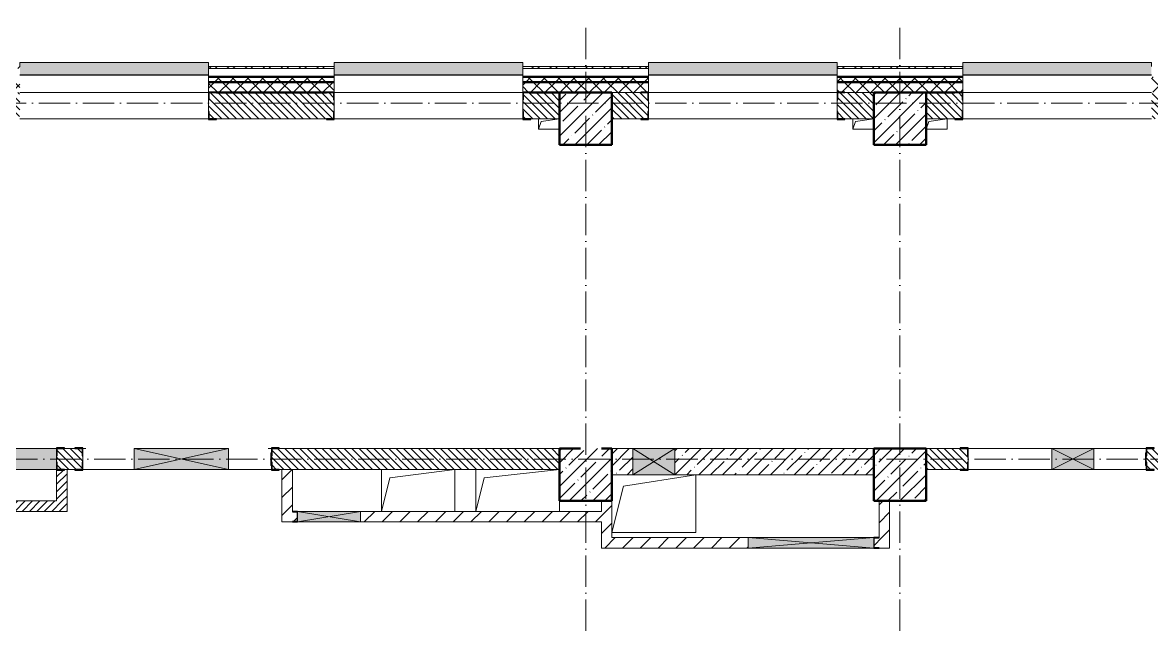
# Model space of a CAD drawing. Header units: millimetres. Extents: x -213536 to 1564669, y -45299 to 942238.
# Drawn here: x 187654 to 198429, y 463417 to 469166 of the extents above; entities that cross this region are included whole.
import ezdxf

# ---------------------------------------------------------------- set-up
doc = ezdxf.new("R2010")
doc.units = ezdxf.units.MM
doc.linetypes.add('50_200_ШТРИХ_1Т_ш5_п1_п1_', pattern=[700, 500, -100, 0, -100])
for name, color, linetype, lineweight in [('A-DETL-GENF-OTLN', 7, 'Continuous', 9), ('A-FLOR-____-OTLN', 7, 'Continuous', 9), ('A-GENM-____-MCUT', 7, 'Continuous', 25), ('A-GENM-____-OTLN', 7, 'Continuous', 9), ('A-GENM-____-OTLN-1', 7, 'Continuous', 25), ('A-GLAZ-____-OTLN', 7, 'Continuous', 9), ('A-WALL-____-MCUT-1', 7, 'Continuous', 9), ('A-WALL-____-MCUT-2', 7, 'Continuous', 50), ('A-WALL-____-MCUT-3', 7, 'Continuous', 9), ('A-WALL-____-OTLN', 7, 'Continuous', 9), ('A-WALL-____-PATT-1', 7, 'Continuous', 9), ('A-WALL-FNSH-MCUT-1', 7, 'Continuous', 9), ('I-WALL-____-OTLN', 7, 'Continuous', 9), ('S-COLS-____-MCUT', 7, 'Continuous', 50), ('S-COLS-____-OTLN', 7, 'Continuous', 9), ('S-GRID-____-OTLN-1', 7, '50_200_ШТРИХ_1Т_ш5_п1_п1_', 9)]:
    doc.layers.add(name, color=color, linetype=linetype, lineweight=lineweight)
doc.layers.add('A-GLAZ-____-OTLN-1', color=7, linetype='Continuous', lineweight=9, true_color=0xc0c0c0)
pattern_1 = [(45, (142429.06, 459015.94), (-70.71068, 70.71068), []), (135, (142429.06, 459015.94), (-70.71068, -70.71068), [])]
pattern_2 = [(45, (142429.06, 459015.94), (-114.04925, 114.04925), []), (45, (142543.1, 459015.94), (-114.04925, 114.04925), [201.612, -40.322, 3.353, -36.97])]
pattern_3 = [(45, (142429.06, 459015.94), (-84.85281, 84.85281), [])]
pattern_4 = [(135, (142429.057, 459015.94), (-35.35534, -35.35534), [])]
pattern_5 = [(45, (142429.057, 459015.94), (-35.35534, 35.35534), [])]

# ---------------------------------------------------------------- blocks, each defined once
blk = doc.blocks.new('BSC_Колонна _Прямоугольная - 500х500-V65-АР1_План отверстий 3 этажа в осях 1-64_А-ГГ')
at = {"layer": 'S-COLS-____-OTLN'}
h = blk.add_hatch(dxfattribs=at)
h.set_pattern_fill('FP_102', color=256, style=0, pattern_type=2)
h.set_pattern_definition([(45, (-50600, -5831.04), (-114.04925, 114.04925), []), (45, (-50485.95, -5831.04), (-114.04925, 114.04925), [201.613, -40.323, 3.353, -36.97])])
h.paths.add_polyline_path([(-250, -250), (250, -250), (250, 250), (-250, 250)], flags=0)
at = {"layer": 'S-COLS-____-MCUT'}
for p, q in [((-50, 250), (-250, 250)), ((-250, 250), (-250, -250)), ((250, 250), (150, 250)), ((250, -250), (250, 250)), ((-250, -250), (250, -250))]:
    blk.add_line(p, q, dxfattribs=at)
blk = doc.blocks.new('BSC_Колонна _Прямоугольная - 500х500-V67-АР1_План отверстий 3 этажа в осях 1-64_А-ГГ')
at = {"layer": 'S-COLS-____-OTLN'}
h = blk.add_hatch(dxfattribs=at)
h.set_pattern_fill('FP_104', color=256, style=0, pattern_type=2)
h.set_pattern_definition([(45, (-53600, -5831.04), (-114.04925, 114.04925), []), (45, (-53485.95, -5831.04), (-114.04925, 114.04925), [201.613, -40.323, 3.353, -36.97])])
h.paths.add_polyline_path([(-250, -250), (250, -250), (250, 250), (-250, 250)], flags=0)
at = {"layer": 'S-COLS-____-MCUT'}
for p, q in [((250, 250), (-250, 250)), ((-250, 250), (-250, -250)), ((250, -250), (250, 250)), ((-250, -250), (250, -250))]:
    blk.add_line(p, q, dxfattribs=at)
blk = doc.blocks.new('BSC_Колонна _Прямоугольная - 500х500-V136-АР1_План отверстий 3 этажа в осях 1-64_А-ГГ')
at = {"layer": 'S-COLS-____-OTLN'}
h = blk.add_hatch(dxfattribs=at)
h.set_pattern_fill('FP_159', color=256, style=0, pattern_type=2)
h.set_pattern_definition([(45, (-53600, -9231.04), (-114.04925, 114.04925), []), (45, (-53485.95, -9231.04), (-114.04925, 114.04925), [201.613, -40.323, 3.353, -36.97])])
h.paths.add_polyline_path([(-250, -250), (250, -250), (250, 250), (-250, 250), (-250, 103)], flags=0)
at = {"layer": 'S-COLS-____-MCUT'}
for p, q in [((250, 250), (-250, 250)), ((-250, 250), (-250, -250)), ((250, -250), (250, 250)), ((-250, -250), (250, -250))]:
    blk.add_line(p, q, dxfattribs=at)
blk = doc.blocks.new('Фахверк_СКБ_Уголок - 250_2700-27497298-АР1_План отверстий 3 этажа в осях 1-64_А-ГГ')
at = {"layer": 'A-GENM-____-MCUT'}
for p, q in [((200, 181), (125, 181)), ((125, 181), (125, 106)), ((131, 106), (131, 175)), ((131, 175), (200, 175)), ((200, 175), (200, 181)), ((125, 106), (131, 106)), ((131, -6), (125, -6)), ((125, -6), (125, -81)), ((125, -81), (200, -81)), ((131, -75), (131, -6)), ((200, -75), (131, -75)), ((200, -81), (200, -75))]:
    blk.add_line(p, q, dxfattribs=at)
blk = doc.blocks.new('Фахверк_СКБ_Уголок - 200_3960-28268576-АР1_План отверстий 3 этажа в осях 1-64_А-ГГ')
at = {"layer": 'A-GENM-____-MCUT'}
for p, q in [((200, 156), (125, 156)), ((125, 156), (125, 81)), ((131, 81), (131, 150)), ((131, 150), (200, 150)), ((200, 150), (200, 156)), ((125, 81), (131, 81)), ((131, 19), (125, 19)), ((125, 19), (125, -56)), ((131, -50), (131, 19)), ((125, -56), (200, -56)), ((200, -50), (131, -50)), ((200, -56), (200, -50))]:
    blk.add_line(p, q, dxfattribs=at)
blk = doc.blocks.new('154_Стойка_СКБ_Уголок - СМ-2480_200-28346303-АР1_План отверстий 3 этажа в осях 1-64_А-ГГ')
at = {"layer": 'A-GENM-____-MCUT'}
for p, q in [((125, 156), (125, 81)), ((200, 156), (125, 156)), ((131, 81), (131, 150)), ((131, 150), (200, 150)), ((200, 150), (200, 156)), ((125, 81), (131, 81)), ((131, 19), (125, 19)), ((125, 19), (125, -56)), ((131, -50), (131, 19)), ((125, -56), (200, -56)), ((200, -50), (131, -50)), ((200, -56), (200, -50))]:
    blk.add_line(p, q, dxfattribs=at)
blk = doc.blocks.new('Стойка_Влож_Полоса боковая - Полоса-28213942-АР1_План отверстий 3 этажа в осях 1-64_А-ГГ')
at = {"layer": 'A-GENM-____-OTLN'}
for p, q in [((-5, 60), (0, 60)), ((-5, -60), (-5, 60)), ((0, 31), (0, -31)), ((0, -60), (-5, -60))]:
    blk.add_line(p, q, dxfattribs=at)
blk = doc.blocks.new('AR_Отверстие Ниша - Лючок-32404390-АР1_План отверстий 3 этажа в осях 1-64_А-ГГ')
at = {"layer": 'A-GLAZ-____-OTLN'}
blk.add_hatch(color=256, dxfattribs=at).paths.add_polyline_path([(-200, 100), (-200, -100), (200, -100), (200, 100)], flags=0)
for p, q in [((200, 100), (-200, 100)), ((-200, 31), (-200, -31)), ((200, -100), (200, 100)), ((-200, -100), (200, -100))]:
    blk.add_line(p, q, dxfattribs=at)
blk = doc.blocks.new('Фахверк_СКБ_Уголок - 200_3960_зеркало-28268689-АР1_План отверстий 3 этажа в осях 1-64_А-ГГ')
at = {"layer": 'A-GENM-____-MCUT'}
for p, q in [((200, 156), (125, 156)), ((125, 156), (125, 81)), ((131, 81), (131, 150)), ((131, 150), (200, 150)), ((200, 150), (200, 156)), ((125, 81), (131, 81)), ((131, 19), (125, 19)), ((125, 19), (125, -56)), ((131, -50), (131, 19)), ((125, -56), (200, -56)), ((200, -50), (131, -50)), ((200, -56), (200, -50))]:
    blk.add_line(p, q, dxfattribs=at)
blk = doc.blocks.new('AR_Отверстие прямоугольное _в плите_ - AR_Отверстие прямоугольное _в плите_-V180-АР1_План отверстий 3 этажа в осях 1-64_А-ГГ')
at = {"layer": 'A-GENM-____-OTLN'}
for p, q in [((-100, 50), (-100, -50)), ((-100, -50), (-75, 25)), ((-75, 25), (100, 50)), ((-100, -50), (100, -50))]:
    blk.add_line(p, q, dxfattribs=at)
blk = doc.blocks.new('AR_Отверстие прямоугольное _в плите_ - AR_Отверстие прямоугольное _в плите_-V181-АР1_План отверстий 3 этажа в осях 1-64_А-ГГ')
at = {"layer": 'A-GENM-____-OTLN'}
for p, q in [((-100, -50), (-75, 25)), ((-75, 25), (100, 50)), ((100, -50), (100, 50)), ((-100, -50), (100, -50))]:
    blk.add_line(p, q, dxfattribs=at)
blk = doc.blocks.new('AR_Отверстие прямоугольное _в плите_ - AR_Отверстие прямоугольное _в плите_-30552808-АР1_План отверстий 3 этажа в осях 1-64_А-ГГ')
at = {"layer": 'A-GENM-____-OTLN'}
for p, q in [((-290, 165), (400, 275)), ((400, -275), (400, 275)), ((-400, -275), (-290, 165)), ((-400, -275), (400, -275))]:
    blk.add_line(p, q, dxfattribs=at)
blk = doc.blocks.new('AR_Отверстие прямоугольное _в плите_ - AR_Отверстие прямоугольное _в плите_-30552525-АР1_План отверстий 3 этажа в осях 1-64_А-ГГ')
at = {"layer": 'A-GENM-____-OTLN'}
for p, q in [((-350, 200), (-350, -200)), ((-350, -200), (-270, 120)), ((-270, 120), (350, 200)), ((350, -200), (350, 200))]:
    blk.add_line(p, q, dxfattribs=at)
blk = doc.blocks.new('AR_Отверстие прямоугольное _в плите_ - AR_Отверстие прямоугольное _в плите_-V195-АР1_План отверстий 3 этажа в осях 1-64_А-ГГ')
at = {"layer": 'A-GENM-____-OTLN'}
for p, q in [((-400, 200), (-400, -200)), ((-400, -200), (-320, 120)), ((-320, 120), (400, 200)), ((400, -200), (400, -100))]:
    blk.add_line(p, q, dxfattribs=at)
blk = doc.blocks.new('AR_Отверстие прямоугольное _в стене__БезПР - AR_Отверстие прямоугольное _в стене__БезПР-30578434-АР1_План отверстий 3 этажа в осях 1-64_А-ГГ')
at = {"layer": 'A-GLAZ-____-OTLN-1'}
blk.add_hatch(color=256, dxfattribs=at).paths.add_polyline_path([(200, 125), (-200, 125), (-200, -125), (200, -125)], flags=0)
at = {"layer": 'A-DETL-GENF-OTLN'}
for p, q in [((-200, -125), (-200, 125)), ((-200, 125), (200, 125)), ((200, 125), (-200, -125)), ((-200, 125), (200, -125)), ((200, 125), (-200, 125)), ((-200, 125), (-200, -125)), ((200, 125), (200, -125)), ((200, -125), (200, 125)), ((200, -125), (-200, -125)), ((-200, -125), (200, -125))]:
    blk.add_line(p, q, dxfattribs=at)
at = {"layer": 'A-GLAZ-____-OTLN'}
blk.add_line((200, 125), (-200, 125), dxfattribs=at)
blk = doc.blocks.new('Отлив_СКБ - Отлив витража_120_НВФ-31885687-АР1_План отверстий 3 этажа в осях 1-64_А-ГГ')
at = {"layer": 'A-GLAZ-____-OTLN-1'}
for points in [[(0, 0), (0, -2), (1800, -2), (1800, 0), (534, 0)], [(0, -2), (0, -120), (1800, -120), (1800, -2), (534, -2)]]:
    blk.add_hatch(color=256, dxfattribs=at).paths.add_polyline_path(points, flags=0)
at = {"layer": 'A-GLAZ-____-OTLN'}
for p, q in [((0, 0), (1800, 0)), ((1800, -2), (0, -2)), ((0, -120), (0, -83)), ((1800, -83), (1800, -120)), ((0, -120), (1800, -120))]:
    blk.add_line(p, q, dxfattribs=at)
blk = doc.blocks.new('AR_Отверстие прямоугольное _в стене_ - AR_Отверстие прямоугольное _в стене__ОВ-36979025-АР1_План отверстий 3 этажа в осях 1-64_А-ГГ')
at = {"layer": 'A-GLAZ-____-OTLN'}
blk.add_hatch(color=256, dxfattribs=at).paths.add_polyline_path([(300, -50), (300, 50), (-300, 50), (-300, -50)], flags=0)
at = {"layer": 'A-DETL-GENF-OTLN'}
for p, q in [((-300, 50), (300, 50)), ((300, 50), (-300, -50)), ((-300, 50), (300, -50)), ((300, 50), (-300, 50)), ((300, 50), (300, -50)), ((300, -50), (300, 50)), ((300, -50), (-300, -50)), ((-300, -50), (300, -50))]:
    blk.add_line(p, q, dxfattribs=at)
blk = doc.blocks.new('AR_Отверстие прямоугольное _в стене__БезПР - AR_Отверстие прямоугольное _в стене__БезПР-36428632-АР1_План отверстий 3 этажа в осях 1-64_А-ГГ')
at = {"layer": 'A-GLAZ-____-OTLN'}
blk.add_hatch(color=256, dxfattribs=at).paths.add_polyline_path([(-200, -100), (200, -100), (200, 100), (-200, 100)], flags=0)
at = {"layer": 'A-DETL-GENF-OTLN'}
for p, q in [((-200, -100), (-200, 100)), ((-200, 100), (200, 100)), ((200, 100), (-200, -100)), ((-200, 100), (200, -100)), ((200, 100), (-200, 100)), ((-200, 100), (-200, -100)), ((200, 100), (200, -100)), ((200, -100), (200, 100)), ((200, -100), (-200, -100)), ((-200, -100), (200, -100))]:
    blk.add_line(p, q, dxfattribs=at)
at = {"layer": 'A-GLAZ-____-OTLN'}
blk.add_line((200, 100), (-200, 100), dxfattribs=at)
blk = doc.blocks.new('AR_Отверстие прямоугольное _в стене__БезПР - AR_Отверстие прямоугольное _в стене__БезПР-36899640-АР1_План отверстий 3 этажа в осях 1-64_А-ГГ')
at = {"layer": 'A-GLAZ-____-OTLN'}
blk.add_hatch(color=256, dxfattribs=at).paths.add_polyline_path([(-450, 100), (-450, -100), (450, -100), (450, 100)], flags=0)
at = {"layer": 'A-DETL-GENF-OTLN'}
for p, q in [((-450, -100), (-450, 100)), ((-450, 100), (450, 100)), ((450, 100), (-450, -100)), ((-450, 100), (450, -100)), ((450, 100), (-450, 100)), ((-450, 100), (-450, -100)), ((450, 100), (450, -100)), ((450, -100), (450, 100)), ((450, -100), (-450, -100)), ((-450, -100), (450, -100))]:
    blk.add_line(p, q, dxfattribs=at)
at = {"layer": 'A-GLAZ-____-OTLN'}
blk.add_line((450, 100), (-450, 100), dxfattribs=at)
blk = doc.blocks.new('AR_Отверстие прямоугольное _в стене_ - AR_Отверстие прямоугольное _в стене__ОВ-36976812-АР1_План отверстий 3 этажа в осях 1-64_А-ГГ')
at = {"layer": 'A-GLAZ-____-OTLN'}
blk.add_hatch(color=256, dxfattribs=at).paths.add_polyline_path([(600, -50), (600, 50), (-600, 50), (-600, -50), (260, -50)], flags=0)
at = {"layer": 'A-DETL-GENF-OTLN'}
for p, q in [((-600, -50), (-600, 50)), ((-600, 50), (600, 50)), ((600, 50), (-600, -50)), ((-600, 50), (600, -50)), ((600, 50), (-600, 50)), ((-600, 50), (-600, -50)), ((600, -50), (-600, -50)), ((-600, -50), (600, -50))]:
    blk.add_line(p, q, dxfattribs=at)
blk = doc.blocks.new('154_Фахверк_СКБ_Швеллер - Тип_100_3550-28487752-АР1_План отверстий 3 этажа в осях 1-64_А-ГГ')
at = {"layer": 'A-GENM-____-MCUT'}
for p, q in [((175, 50), (125, 50)), ((125, 50), (125, -50)), ((128, 47), (175, 47)), ((128, -47), (128, 47)), ((175, 47), (175, 50)), ((125, -50), (175, -50)), ((175, -47), (128, -47)), ((175, -50), (175, -47))]:
    blk.add_line(p, q, dxfattribs=at)
blk = doc.blocks.new('154_Фахверк_СКБ_Швеллер - Тип_100_3960_зеркало-36793856-АР1_План отверстий 3 этажа в осях 1-64_А-ГГ')
at = {"layer": 'A-GENM-____-MCUT'}
for p, q in [((175, 50), (125, 50)), ((125, 50), (125, -50)), ((128, 47), (175, 47)), ((128, -47), (128, 47)), ((175, 47), (175, 50)), ((125, -50), (175, -50)), ((175, -47), (128, -47)), ((175, -50), (175, -47))]:
    blk.add_line(p, q, dxfattribs=at)

msp = doc.modelspace()

# ---------------------------------------------------------------- hatches: boundary and pattern name
at = {"layer": 'A-WALL-____-PATT-1'}
h = msp.add_hatch(dxfattribs=at)
h.set_pattern_fill('FP_3', color=256, style=0, pattern_type=2)
h.set_pattern_definition([(45, (142429.06, 459015.94), (-85.53659, 85.53659), []), (45, (142486.08, 459015.94), (-85.53659, 85.53659), [])])
h.paths.add_polyline_path([(214294.1, 468727), (214294.1, 468747), (210429.1, 468747), (210429.1, 468727), (213114, 468727)], flags=0)
h.paths.add_polyline_path([(202509.2, 468727), (202629.1, 468727), (202629.1, 468747), (201429.1, 468747), (201429.1, 468727)], flags=0)
h.paths.add_polyline_path([(198974.2, 468727), (199629.1, 468727), (199629.1, 468747), (198429.1, 468747), (198429.1, 468727)], flags=0)
h.paths.add_polyline_path([(196629.1, 468727), (196629.1, 468747), (195429.1, 468747), (195429.1, 468727), (195439.3, 468727)], flags=0)
h.paths.add_polyline_path([(193629.1, 468727), (193629.1, 468747), (192429.1, 468747), (192429.1, 468727)], flags=0)
h.paths.add_polyline_path([(189429.1, 468727), (190629.1, 468727), (190629.1, 468747), (189429.1, 468747)], flags=0)
h.paths.add_polyline_path([(187629.1, 468727), (187629.1, 468747), (186429.1, 468747), (186429.1, 468727), (186602, 468727)], flags=0)
h.paths.add_polyline_path([(183429.1, 468727), (184629.1, 468727), (184629.1, 468747), (183429.1, 468747)], flags=0)
h.paths.add_polyline_path([(181629.1, 468727), (181629.1, 468747), (180764.1, 468747), (180764.1, 468727), (181299.6, 468727)], flags=0)
h = msp.add_hatch(dxfattribs=at)
h.set_pattern_fill('FP_1', color=256, style=0, pattern_type=2)
h.set_pattern_definition(pattern_1)
h.paths.add_polyline_path([(216779.1, 468597), (216779.1, 468647), (210429.1, 468647), (210429.1, 468597), (216648.9, 468597)], flags=0)
h.paths.add_polyline_path([(202509.2, 468597), (202629.1, 468597), (202629.1, 468647), (201429.1, 468647), (201429.1, 468597)], flags=0)
h.paths.add_polyline_path([(199629.1, 468597), (199629.1, 468647), (198429.1, 468647), (198429.1, 468597), (198974.2, 468597)], flags=0)
h.paths.add_polyline_path([(196629.1, 468597), (196629.1, 468647), (195429.1, 468647), (195429.1, 468597), (195439.3, 468597)], flags=0)
h.paths.add_polyline_path([(193629.1, 468597), (193629.1, 468647), (192429.1, 468647), (192429.1, 468597)], flags=0)
h.paths.add_polyline_path([(189429.1, 468597), (190629.1, 468597), (190629.1, 468647), (189429.1, 468647)], flags=0)
h.paths.add_polyline_path([(187629.1, 468597), (187629.1, 468647), (186429.1, 468647), (186429.1, 468597), (186602, 468597)], flags=0)
h.paths.add_polyline_path([(184629.1, 468597), (184629.1, 468647), (183429.1, 468647), (183429.1, 468597)], flags=0)
h.paths.add_polyline_path([(181299.6, 468597), (181629.1, 468597), (181629.1, 468647), (180229.1, 468647), (180229.1, 468597)], flags=0)
h.paths.add_polyline_path([(177229.1, 468597), (178429.1, 468597), (178429.1, 468647), (177229.1, 468647)], flags=0)
h.paths.add_polyline_path([(175429.1, 468597), (175429.1, 468647), (174229.1, 468647), (174229.7, 468597)], flags=0)
h.paths.add_polyline_path([(172429.1, 468597), (172429.1, 468647), (171229.1, 468647), (171229.1, 468597)], flags=0)
h.paths.add_polyline_path([(169429.1, 468597), (169429.1, 468647), (166259.1, 468647), (166259.1, 468597), (167159.9, 468597)], flags=0)
h = msp.add_hatch(dxfattribs=at)
h.set_pattern_fill('FP_1', color=256, style=0, pattern_type=2)
h.set_pattern_definition(pattern_1)
h.paths.add_polyline_path([(216779.1, 468497), (216779.1, 468597), (210429.1, 468597), (210429.1, 468503), (210504.1, 468503), (210504.1, 468497), (216648.9, 468497)], flags=0)
h.paths.add_polyline_path([(202509.2, 468497), (202554.1, 468497), (202554.1, 468503), (202629.1, 468503), (202629.1, 468597), (201429.1, 468597), (201429.1, 468503), (201504.1, 468503), (201504.1, 468497), (202279.1, 468497)], flags=0)
h.paths.add_polyline_path([(199554.1, 468497), (199554.1, 468503), (199629.1, 468503), (199629.1, 468597), (198429.1, 468597), (198429.1, 468503), (198504.1, 468503), (198504.1, 468497), (198974.2, 468497)], flags=0)
h.paths.add_polyline_path([(196554.1, 468497), (196554.1, 468503), (196629.1, 468503), (196629.1, 468597), (195429.1, 468597), (195429.1, 468503), (195504.1, 468503), (195504.1, 468497), (196279.1, 468497)], flags=0)
h.paths.add_polyline_path([(193554.1, 468497), (193554.1, 468503), (193629.1, 468503), (193629.1, 468597), (192429.1, 468597), (192429.1, 468503), (192504.1, 468503), (192504.1, 468497), (192779.1, 468497)], flags=0)
h.paths.add_polyline_path([(190554.1, 468497), (190554.1, 468503), (190629.1, 468503), (190629.1, 468597), (189429.1, 468597), (189429.1, 468503), (189504.1, 468503), (189504.1, 468497), (190136.9, 468497)], flags=0)
h.paths.add_polyline_path([(186504.1, 468497), (187554.1, 468497), (187554.1, 468503), (187629.1, 468503), (187629.1, 468597), (186429.1, 468597), (186429.1, 468503), (186504.1, 468503)], flags=0)
h.paths.add_polyline_path([(183779.1, 468497), (184554.1, 468497), (184554.1, 468503), (184629.1, 468503), (184629.1, 468597), (183429.1, 468597), (183429.1, 468503), (183504.1, 468503), (183504.1, 468497)], flags=0)
h.paths.add_polyline_path([(181299.6, 468497), (181554.1, 468497), (181554.1, 468503), (181629.1, 468503), (181629.1, 468597), (180229.1, 468597), (180229.1, 468497), (181279.1, 468497)], flags=0)
h.paths.add_polyline_path([(177764.7, 468497), (178354.1, 468497), (178354.1, 468503), (178429.1, 468503), (178429.1, 468597), (177229.1, 468597), (177229.1, 468497), (177729.1, 468497)], flags=0)
h.paths.add_polyline_path([(175354.1, 468497), (175354.1, 468503), (175429.1, 468503), (175429.1, 468597), (174229.1, 468597), (174229.7, 468503), (174304.1, 468503), (174304.1, 468497)], flags=0)
h.paths.add_polyline_path([(172354.1, 468497), (172354.1, 468503), (172429.1, 468503), (172429.1, 468597), (171229.1, 468597), (171229.1, 468497), (171729.1, 468497)], flags=0)
h.paths.add_polyline_path([(169354.1, 468497), (169354.1, 468503), (169429.1, 468503), (169429.1, 468597), (166259.1, 468597), (166259.1, 468497), (168729.1, 468497)], flags=0)
h = msp.add_hatch(dxfattribs=at)
h.set_pattern_fill('FP_6', color=256, style=0, pattern_type=2)
h.set_pattern_definition(pattern_4)
h.paths.add_polyline_path([(192779.1, 468247), (192779.1, 468497), (192435.1, 468497), (192435.1, 468428), (192429.1, 468428), (192429.1, 468316), (192435.1, 468316), (192435.1, 468247), (192504.1, 468247)], flags=0)
h.paths.add_polyline_path([(189435.1, 468247), (190623.1, 468247), (190623.1, 468316), (190629.1, 468316), (190629.1, 468428), (190623.1, 468428), (190623.1, 468497), (189435.1, 468497), (189435.1, 468428), (189429.1, 468428), (189429.1, 468316), (189435.1, 468316), (189435.1, 468248.2)], flags=0)
h.paths.add_polyline_path([(187279.1, 468247), (187623.1, 468247), (187623.1, 468316), (187629.1, 468316), (187629.1, 468428), (187623.1, 468428), (187623.1, 468497), (187279.1, 468497), (187279.1, 468350.3)], flags=0)
h = msp.add_hatch(dxfattribs=at)
h.set_pattern_fill('FP_6', color=256, style=0, pattern_type=2)
h.set_pattern_definition(pattern_4)
h.paths.add_polyline_path([(195435.1, 468247), (195779.1, 468247), (195779.1, 468497), (195435.1, 468497), (195435.1, 468428), (195429.1, 468428), (195429.1, 468316), (195435.1, 468316)], flags=0)
h.paths.add_polyline_path([(193279.1, 468247), (193623.1, 468247), (193623.1, 468316), (193629.1, 468316), (193629.1, 468428), (193623.1, 468428), (193623.1, 468497), (193279.1, 468497), (193279.1, 468350.3)], flags=0)
h = msp.add_hatch(dxfattribs=at)
h.set_pattern_fill('FP_6', color=256, style=0, pattern_type=2)
h.set_pattern_definition(pattern_4)
h.paths.add_polyline_path([(201504.1, 468247), (201779.1, 468247), (201779.1, 468497), (201435.1, 468497), (201435.1, 468428), (201429.1, 468428), (201429.1, 468316), (201435.1, 468316), (201435.1, 468247)], flags=0)
h.paths.add_polyline_path([(198504.1, 468247), (199623.1, 468247), (199623.1, 468316), (199629.1, 468316), (199629.1, 468428), (199623.1, 468428), (199623.1, 468497), (198435.1, 468497), (198435.1, 468428), (198429.1, 468428), (198429.1, 468316), (198435.1, 468316), (198435.1, 468247)], flags=0)
h.paths.add_polyline_path([(196554.1, 468247), (196623.1, 468247), (196623.1, 468316), (196629.1, 468316), (196629.1, 468428), (196623.1, 468428), (196623.1, 468497), (196279.1, 468497), (196279.1, 468247)], flags=0)
h = msp.add_hatch(dxfattribs=at)
h.set_pattern_fill('FP_6', color=256, style=0, pattern_type=2)
h.set_pattern_definition(pattern_4)
h.paths.add_polyline_path([(192779.1, 464897), (192779.1, 465097), (190035.1, 465097), (190035.1, 465028), (190029.1, 465028), (190029.1, 464966), (190035.1, 464966), (190035.1, 464897), (191904.4, 464897)], flags=0)
h.paths.add_polyline_path([(188223.1, 464897), (188223.1, 464966), (188229.1, 464966), (188229.1, 465028), (188223.1, 465028), (188223.1, 465097), (187985.1, 465097), (187985.1, 465028), (187979.1, 465028), (187979.1, 464966), (187985.1, 464966), (187985.1, 464897), (188154.1, 464897)], flags=0)
h.paths.add_polyline_path([(187279.1, 464897), (187579.1, 464897), (187579.1, 465097), (187279.1, 465097)], flags=0)
h = msp.add_hatch(dxfattribs=at)
h.set_pattern_fill('FP_38', color=256, style=0, pattern_type=2)
h.set_pattern_definition(pattern_2)
h.paths.add_polyline_path([(195779.1, 464847), (195779.1, 465097), (193879.1, 465097), (193879.1, 464847), (195439.3, 464847)], flags=0)
h.paths.add_polyline_path([(193279.1, 464847), (193479.1, 464847), (193479.1, 465097), (193279.1, 465097)], flags=0)
h = msp.add_hatch(dxfattribs=at)
h.set_pattern_fill('FP_6', color=256, style=0, pattern_type=2)
h.set_pattern_definition(pattern_4)
h.paths.add_polyline_path([(201779.1, 464897), (201779.1, 465097), (201379.1, 465097), (201379.1, 464897)], flags=0)
h.paths.add_polyline_path([(198454.1, 464897), (199173.1, 464897), (199173.1, 464966), (199179.1, 464966), (199179.1, 465028), (199173.1, 465028), (199173.1, 465097), (198385.1, 465097), (198385.1, 465028), (198379.1, 465028), (198379.1, 464966), (198385.1, 464966), (198385.1, 464897)], flags=0)
h.paths.add_polyline_path([(200679.1, 464897), (200679.1, 465097), (200085.1, 465097), (200085.1, 465028), (200079.1, 465028), (200079.1, 464966), (200085.1, 464966), (200085.1, 464897), (200154.1, 464897)], flags=0)
h.paths.add_polyline_path([(196673.1, 464897), (196673.1, 464966), (196679.1, 464966), (196679.1, 465028), (196673.1, 465028), (196673.1, 465097), (196279.1, 465097), (196279.1, 464897), (196604.1, 464897)], flags=0)
h = msp.add_hatch(dxfattribs=at)
h.set_pattern_fill('FP_5', color=256, style=0, pattern_type=2)
h.set_pattern_definition(pattern_5)
h.paths.add_polyline_path([(188054.1, 464597), (188079.1, 464597), (188079.1, 464897), (188054.1, 464897), (188054.1, 464891), (187979.1, 464891), (187979.1, 464597), (187985.1, 464597)], flags=0)
h = msp.add_hatch(dxfattribs=at)
h.set_pattern_fill('FP_4', color=256, style=0, pattern_type=2)
h.set_pattern_definition(pattern_3)
h.paths.add_polyline_path([(190229.1, 464397), (190229.1, 464897), (190129.1, 464897), (190129.1, 464397)], flags=0)
h = msp.add_hatch(dxfattribs=at)
h.set_pattern_fill('FP_5', color=256, style=0, pattern_type=2)
h.set_pattern_definition(pattern_5)
h.paths.add_polyline_path([(186779.1, 464497), (188079.1, 464497), (188079.1, 464597), (186779.1, 464597)], flags=0)
h = msp.add_hatch(dxfattribs=at)
h.set_pattern_fill('FP_4', color=256, style=0, pattern_type=2)
h.set_pattern_definition(pattern_3)
h.paths.add_polyline_path([(193179.1, 464247), (193279.1, 464247), (193279.1, 464597), (193179.1, 464597), (193179.1, 464397)], flags=0)
h = msp.add_hatch(dxfattribs=at)
h.set_pattern_fill('FP_4', color=256, style=0, pattern_type=2)
h.set_pattern_definition(pattern_3)
h.paths.add_polyline_path([(195929.1, 464247), (195929.1, 464597), (195829.1, 464597), (195829.1, 464247)], flags=0)
h = msp.add_hatch(dxfattribs=at)
h.set_pattern_fill('FP_4', color=256, style=0, pattern_type=2)
h.set_pattern_definition(pattern_3)
h.paths.add_polyline_path([(193179.1, 464397), (193179.1, 464497), (190879.1, 464497), (190879.1, 464397), (191904.4, 464397)], flags=0)
h.paths.add_polyline_path([(190229.1, 464400), (190276.1, 464400), (190276.1, 464494), (190229.1, 464494), (190229.1, 464447)], flags=0)
h = msp.add_hatch(dxfattribs=at)
h.set_pattern_fill('FP_4', color=256, style=0, pattern_type=2)
h.set_pattern_definition(pattern_3)
h.paths.add_polyline_path([(195929.1, 464147), (195929.1, 464247), (195829.1, 464247), (195829.1, 464244), (195782.1, 464244), (195782.1, 464150), (195829.1, 464150), (195829.1, 464147)], flags=0)
h.paths.add_polyline_path([(194579.1, 464147), (194579.1, 464247), (193179.1, 464247), (193179.1, 464147)], flags=0)
at = {"layer": 'S-COLS-____-OTLN'}
h = msp.add_hatch(dxfattribs=at)
h.set_pattern_fill('FP_38', color=256, style=0, pattern_type=2)
h.set_pattern_definition(pattern_2)
h.paths.add_polyline_path([(192779.1, 467997), (193279.1, 467997), (193279.1, 468497), (192779.1, 468497), (192779.1, 468350.3)], flags=0)

# ---------------------------------------------------------------- linework, layer by layer
at = {"layer": 'A-FLOR-____-OTLN'}
for p, q in [((191079.1, 464497), (191079.1, 464897)), ((191779.1, 464897), (191779.1, 464497)), ((191979.1, 464497), (191979.1, 464897)), ((194079.1, 464847), (194079.1, 464297)), ((192779.1, 464597), (192779.1, 464497)), ((194079.1, 464297), (193279.1, 464297))]:
    msp.add_line(p, q, dxfattribs=at)
at = {"layer": 'A-WALL-____-MCUT-1'}
for p, q in [((193479.1, 465097), (193279.1, 465097)), ((195779.1, 465097), (193879.1, 465097)), ((193279.1, 464847), (193479.1, 464847)), ((193879.1, 464847), (195779.1, 464847))]:
    msp.add_line(p, q, dxfattribs=at)
at = {"layer": 'A-WALL-____-MCUT-2'}
for p, q in [((190629.1, 468647), (189429.1, 468647)), ((193629.1, 468647), (192429.1, 468647)), ((196629.1, 468647), (195429.1, 468647)), ((190629.1, 468597), (189429.1, 468597)), ((193629.1, 468597), (192429.1, 468597)), ((196629.1, 468597), (195429.1, 468597)), ((189504.1, 468497), (190554.1, 468497)), ((192504.1, 468497), (192779.1, 468497)), ((196279.1, 468497), (196554.1, 468497))]:
    msp.add_line(p, q, dxfattribs=at)
at = {"layer": 'A-WALL-____-MCUT-3'}
for p, q in [((190629.1, 468727), (189429.1, 468727)), ((189429.1, 468727), (189429.1, 468503)), ((190629.1, 468503), (190629.1, 468727)), ((193629.1, 468727), (192429.1, 468727)), ((192429.1, 468727), (192429.1, 468503)), ((193629.1, 468503), (193629.1, 468727)), ((196629.1, 468727), (195429.1, 468727)), ((195429.1, 468727), (195429.1, 468503)), ((196629.1, 468503), (196629.1, 468727)), ((189429.1, 468428), (189429.1, 468316)), ((190629.1, 468316), (190629.1, 468428)), ((192429.1, 468428), (192429.1, 468316)), ((193554.1, 468497), (192779.1, 468497)), ((192779.1, 468247), (192779.1, 468497)), ((193279.1, 468497), (193279.1, 468247)), ((193629.1, 468316), (193629.1, 468428)), ((195429.1, 468428), (195429.1, 468316)), ((195504.1, 468497), (195779.1, 468497)), ((196629.1, 468316), (196629.1, 468428)), ((189504.1, 468247), (190554.1, 468247)), ((192504.1, 468247), (192779.1, 468247)), ((193279.1, 468247), (193554.1, 468247)), ((195504.1, 468247), (195779.1, 468247)), ((196279.1, 468247), (196554.1, 468247)), ((188154.1, 465097), (188054.1, 465097)), ((192779.1, 465097), (190104.1, 465097)), ((196604.1, 465097), (196279.1, 465097)), ((188229.1, 464966), (188229.1, 465028)), ((196679.1, 464966), (196679.1, 465028)), ((188054.1, 464897), (188154.1, 464897)), ((190104.1, 464897), (192779.1, 464897)), ((196279.1, 464897), (196604.1, 464897))]:
    msp.add_line(p, q, dxfattribs=at)
at = {"layer": 'A-WALL-____-OTLN'}
for p, q in [((189429.1, 468497), (187629.1, 468497)), ((192429.1, 468497), (190629.1, 468497)), ((195429.1, 468497), (193629.1, 468497)), ((198429.1, 468497), (196629.1, 468497)), ((189429.1, 468247), (187629.1, 468247)), ((192429.1, 468247), (190629.1, 468247)), ((195429.1, 468247), (193629.1, 468247)), ((198429.1, 468247), (196629.1, 468247))]:
    msp.add_line(p, q, dxfattribs=at)
at = {"layer": 'A-WALL-FNSH-MCUT-1'}
for p, q in [((190629.1, 468747), (189429.1, 468747)), ((189429.1, 468747), (189429.1, 468727)), ((189429.1, 468727), (189429.1, 468727)), ((190629.1, 468727), (190629.1, 468747)), ((193629.1, 468747), (192429.1, 468747)), ((192429.1, 468747), (192429.1, 468727)), ((192429.1, 468727), (192429.1, 468727)), ((193629.1, 468727), (193629.1, 468747)), ((196629.1, 468747), (195429.1, 468747)), ((195429.1, 468747), (195429.1, 468727)), ((195429.1, 468727), (195429.1, 468727)), ((196629.1, 468727), (196629.1, 468747)), ((187979.1, 464891), (187979.1, 464597)), ((188079.1, 464497), (188079.1, 464897)), ((190129.1, 464897), (190129.1, 464397)), ((190229.1, 464497), (190229.1, 464897)), ((187979.1, 464597), (187279.1, 464597)), ((193179.1, 464597), (193179.1, 464497)), ((193279.1, 464247), (193279.1, 464597)), ((195829.1, 464597), (195829.1, 464247)), ((195929.1, 464147), (195929.1, 464597)), ((186779.1, 464497), (188079.1, 464497)), ((193179.1, 464497), (190879.1, 464497)), ((190129.1, 464397), (190229.1, 464397)), ((190879.1, 464397), (193179.1, 464397)), ((193179.1, 464397), (193179.1, 464147)), ((194579.1, 464247), (193279.1, 464247)), ((193179.1, 464147), (194579.1, 464147)), ((195829.1, 464147), (195929.1, 464147))]:
    msp.add_line(p, q, dxfattribs=at)
at = {"layer": 'I-WALL-____-OTLN'}
for p, q in [((188229.1, 465097), (188259.1, 465097)), ((189999.1, 465097), (190029.1, 465097)), ((196679.1, 465097), (197479.1, 465097)), ((197879.1, 465097), (198379.1, 465097)), ((188719.1, 464897), (188229.1, 464897)), ((190029.1, 464897), (189619.1, 464897)), ((197479.1, 464897), (196679.1, 464897)), ((198379.1, 464897), (197879.1, 464897))]:
    msp.add_line(p, q, dxfattribs=at)
at = {"layer": 'S-COLS-____-MCUT'}
for p, q in [((193279.1, 468497), (192779.1, 468497)), ((192779.1, 468497), (192779.1, 467997)), ((193279.1, 467997), (193279.1, 468497)), ((192779.1, 467997), (193279.1, 467997))]:
    msp.add_line(p, q, dxfattribs=at)
at = {"layer": 'S-GRID-____-OTLN-1', "color": 251, "ltscale": 0.6, "true_color": 0x636466}
for p, q in [((193029.1, 454533.3), (193029.1, 469166.5)), ((196029.1, 454533.3), (196029.1, 469166.5)), ((246503.5, 468397), (137999.2, 468397)), ((232747.8, 464997), (137760.3, 464997))]:
    msp.add_line(p, q, dxfattribs=at)

# ---------------------------------------------------------------- block references
at = {"layer": 'A-GENM-____-OTLN'}
for name, p in [('AR_Отверстие прямоугольное _в плите_ - AR_Отверстие прямоугольное _в плите_-V180-АР1_План отверстий 3 этажа в осях 1-64_А-ГГ', (192679.1, 468197)), ('AR_Отверстие прямоугольное _в плите_ - AR_Отверстие прямоугольное _в плите_-V180-АР1_План отверстий 3 этажа в осях 1-64_А-ГГ', (195679.1, 468197)), ('AR_Отверстие прямоугольное _в плите_ - AR_Отверстие прямоугольное _в плите_-V181-АР1_План отверстий 3 этажа в осях 1-64_А-ГГ', (196379.1, 468197)), ('Стойка_Влож_Полоса боковая - Полоса-28213942-АР1_План отверстий 3 этажа в осях 1-64_А-ГГ', (190029.1, 464997)), ('Стойка_Влож_Полоса боковая - Полоса-28213942-АР1_План отверстий 3 этажа в осях 1-64_А-ГГ', (198379.1, 464997)), ('AR_Отверстие прямоугольное _в плите_ - AR_Отверстие прямоугольное _в плите_-30552525-АР1_План отверстий 3 этажа в осях 1-64_А-ГГ', (191429.1, 464697)), ('AR_Отверстие прямоугольное _в плите_ - AR_Отверстие прямоугольное _в плите_-V195-АР1_План отверстий 3 этажа в осях 1-64_А-ГГ', (192379.1, 464697)), ('AR_Отверстие прямоугольное _в плите_ - AR_Отверстие прямоугольное _в плите_-30552808-АР1_План отверстий 3 этажа в осях 1-64_А-ГГ', (193679.1, 464572))]:
    msp.add_blockref(name, p, dxfattribs=at)
at = {"layer": 'A-GENM-____-OTLN-1'}
for name, p in [('Фахверк_СКБ_Уголок - 250_2700-27497298-АР1_План отверстий 3 этажа в осях 1-64_А-ГГ', (189304.1, 468322)), ('Фахверк_СКБ_Уголок - 250_2700-27497298-АР1_План отверстий 3 этажа в осях 1-64_А-ГГ', (192304.1, 468322)), ('Фахверк_СКБ_Уголок - 250_2700-27497298-АР1_План отверстий 3 этажа в осях 1-64_А-ГГ', (195304.1, 468322)), ('Фахверк_СКБ_Уголок - 200_3960_зеркало-28268689-АР1_План отверстий 3 этажа в осях 1-64_А-ГГ', (187854.1, 464947)), ('154_Стойка_СКБ_Уголок - СМ-2480_200-28346303-АР1_План отверстий 3 этажа в осях 1-64_А-ГГ', (189904.1, 464947)), ('154_Стойка_СКБ_Уголок - СМ-2480_200-28346303-АР1_План отверстий 3 этажа в осях 1-64_А-ГГ', (198254.1, 464947)), ('154_Фахверк_СКБ_Швеллер - Тип_100_3550-28487752-АР1_План отверстий 3 этажа в осях 1-64_А-ГГ', (195654.1, 464197))]:
    msp.add_blockref(name, p, dxfattribs=at)
at = {"layer": 'A-GENM-____-OTLN-1', "rotation": 180}
for name, p in [('Фахверк_СКБ_Уголок - 250_2700-27497298-АР1_План отверстий 3 этажа в осях 1-64_А-ГГ', (190754.1, 468422)), ('Фахверк_СКБ_Уголок - 250_2700-27497298-АР1_План отверстий 3 этажа в осях 1-64_А-ГГ', (193754.1, 468422)), ('Фахверк_СКБ_Уголок - 250_2700-27497298-АР1_План отверстий 3 этажа в осях 1-64_А-ГГ', (196754.1, 468422)), ('Фахверк_СКБ_Уголок - 200_3960-28268576-АР1_План отверстий 3 этажа в осях 1-64_А-ГГ', (188354.1, 465047)), ('Фахверк_СКБ_Уголок - 200_3960-28268576-АР1_План отверстий 3 этажа в осях 1-64_А-ГГ', (196804.1, 465047)), ('154_Фахверк_СКБ_Швеллер - Тип_100_3960_зеркало-36793856-АР1_План отверстий 3 этажа в осях 1-64_А-ГГ', (190404.1, 464447))]:
    msp.add_blockref(name, p, dxfattribs=at)
at = {"layer": 'A-GLAZ-____-OTLN', "rotation": 180}
for name, p in [('Отлив_СКБ - Отлив витража_120_НВФ-31885687-АР1_План отверстий 3 этажа в осях 1-64_А-ГГ', (189429.1, 468664)), ('Отлив_СКБ - Отлив витража_120_НВФ-31885687-АР1_План отверстий 3 этажа в осях 1-64_А-ГГ', (192429.1, 468664)), ('Отлив_СКБ - Отлив витража_120_НВФ-31885687-АР1_План отверстий 3 этажа в осях 1-64_А-ГГ', (195429.1, 468664)), ('Отлив_СКБ - Отлив витража_120_НВФ-31885687-АР1_План отверстий 3 этажа в осях 1-64_А-ГГ', (198429.1, 468664)), ('AR_Отверстие Ниша - Лючок-32404390-АР1_План отверстий 3 этажа в осях 1-64_А-ГГ', (187779.1, 464997)), ('AR_Отверстие прямоугольное _в стене__БезПР - AR_Отверстие прямоугольное _в стене__БезПР-36899640-АР1_План отверстий 3 этажа в осях 1-64_А-ГГ', (189169.1, 464997)), ('AR_Отверстие прямоугольное _в стене__БезПР - AR_Отверстие прямоугольное _в стене__БезПР-30578434-АР1_План отверстий 3 этажа в осях 1-64_А-ГГ', (193679.1, 464972)), ('AR_Отверстие прямоугольное _в стене__БезПР - AR_Отверстие прямоугольное _в стене__БезПР-36428632-АР1_План отверстий 3 этажа в осях 1-64_А-ГГ', (197679.1, 464997))]:
    msp.add_blockref(name, p, dxfattribs=at)
at = {"layer": 'A-GLAZ-____-OTLN'}
for name, p in [('AR_Отверстие прямоугольное _в стене_ - AR_Отверстие прямоугольное _в стене__ОВ-36979025-АР1_План отверстий 3 этажа в осях 1-64_А-ГГ', (190579.1, 464447)), ('AR_Отверстие прямоугольное _в стене_ - AR_Отверстие прямоугольное _в стене__ОВ-36976812-АР1_План отверстий 3 этажа в осях 1-64_А-ГГ', (195179.1, 464197))]:
    msp.add_blockref(name, p, dxfattribs=at)
at = {"layer": 'S-COLS-____-OTLN'}
for name, p in [('BSC_Колонна _Прямоугольная - 500х500-V136-АР1_План отверстий 3 этажа в осях 1-64_А-ГГ', (196029.1, 468247)), ('BSC_Колонна _Прямоугольная - 500х500-V65-АР1_План отверстий 3 этажа в осях 1-64_А-ГГ', (193029.1, 464847)), ('BSC_Колонна _Прямоугольная - 500х500-V67-АР1_План отверстий 3 этажа в осях 1-64_А-ГГ', (196029.1, 464847))]:
    msp.add_blockref(name, p, dxfattribs=at)

doc.saveas('drawing.dxf')
